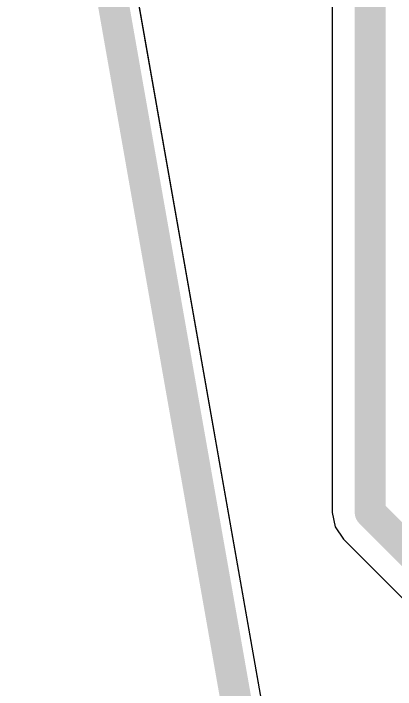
# Model space of a CAD drawing. Header units: inches. Extents: x -13 to 254, y -7 to 63.
# Drawn here: x -5.55 to -2.42, y 13.2 to 18.74 of the extents above; entities that cross this region are included whole.
import ezdxf

# ---------------------------------------------------------------- set-up
doc = ezdxf.new("R2010")
doc.units = ezdxf.units.IN
for name, color, linetype in [('Board Shape', 216, 'Continuous'), ('Bottom Layer', 5, 'Continuous'), ('GND', 16, 'Continuous'), ('POWER', 76, 'Continuous'), ('Top Layer', 1, 'Continuous')]:
    doc.layers.add(name, color=color, linetype=linetype)

msp = doc.modelspace()

# ---------------------------------------------------------------- linework, layer by layer
at = {"layer": 'Board Shape'}
msp.add_lwpolyline([(-5.4232, 22.7426, 0.254, 0.254, 0), (-3, 9, 0.254, 0.254, 0)], format="xyseb", dxfattribs=at)
at = {"layer": 'Bottom Layer'}
msp.add_line((-2.796, 9.036), (-4.5266, 18.851), dxfattribs=at)
at = {"layer": 'GND'}
for p, q in [((-2.9349, 21.0734), (-2.9349, 14.6509)), ((-2.796, 9.036), (-4.5448, 18.9542)), ((-2.9349, 14.6509), (-2.9112, 14.532)), ((-2.9112, 14.532), (-2.8438, 14.4312)), ((-2.8438, 14.4312), (-0.6415, 12.2289))]:
    msp.add_line(p, q, dxfattribs=at)
for points in [[(-2.6241, 14.6509, 0.254, 0.254, 0), (-2.6241, 21.0734, 0.254, 0.254, 0)], [(-2.6241, 14.6509, 0.254, 0.254, 0), (-0.1637, 12.1906, 0.254, 0.254, 0)]]:
    msp.add_lwpolyline(points, format="xyseb", dxfattribs=at)
msp.add_lwpolyline([(-2.6876, 14.6509, 0.127, 0.127, 1), (-2.5606, 14.6509, 0.127, 0.127, 1)], format="xyseb", close=True, dxfattribs=at)
msp.add_lwpolyline([(-2.6876, 14.6509, 0.127, 0.127, 1), (-2.5606, 14.6509, 0.127, 0.127, 1)], format="xyseb", close=True, dxfattribs=at)
at = {"layer": 'POWER'}
msp.add_line((-2.796, 9.036), (-4.5448, 18.9542), dxfattribs=at)
at = {"layer": 'Top Layer'}
msp.add_line((-2.796, 9.036), (-5.0207, 21.6533), dxfattribs=at)

doc.saveas('drawing.dxf')
